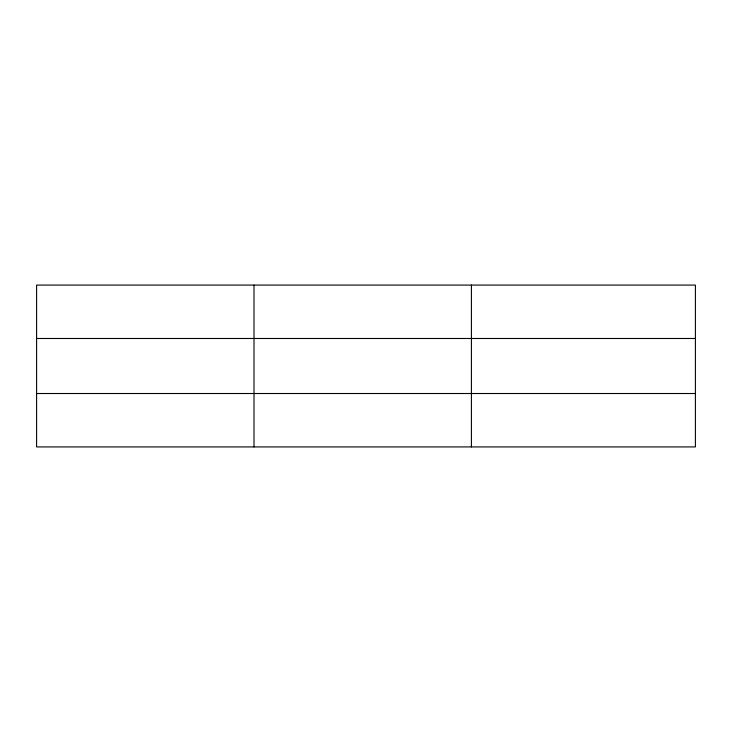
<?xml version="1.0" encoding="UTF-8"?>
<svg xmlns="http://www.w3.org/2000/svg" width="732" height="732" viewBox="0 0 732 732"><rect width="100%" height="100%" fill="white"/><g stroke="black" fill="none" stroke-linecap="round" stroke-linejoin="round"><path stroke-width="1.1" d="M254.004 446.923L254.004 285.077M471.408 446.923L471.408 285.077M695.4 338.486L695.4 285.077L36.6 285.077L36.6 446.923L695.4 446.923L695.4 338.486L36.6 338.486M36.6 393.514L695.4 393.514"/></g></svg>
